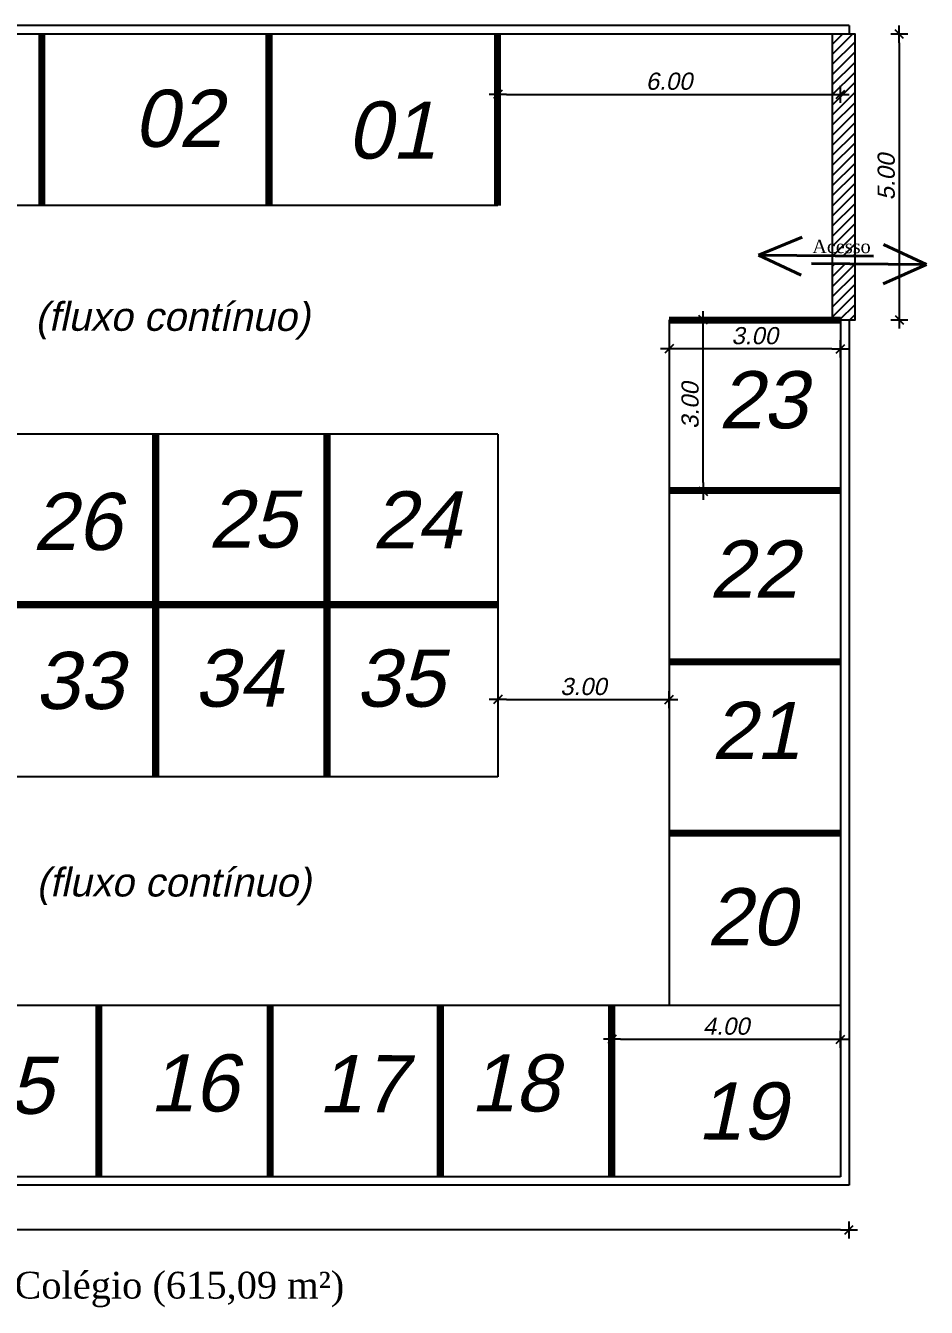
# Model space of a CAD drawing. Header units: metres. Extents: x 2113 to 5678, y -2764 to 956.
# Drawn here: x 4264.91 to 4280.68, y -1535.01 to -1512.57 of the extents above; entities that cross this region are included whole.
import ezdxf

# ---------------------------------------------------------------- set-up
doc = ezdxf.new("R2010")
doc.units = ezdxf.units.M
doc.header["$MEASUREMENT"] = 0
for name, color, linetype in [('COTASOK', 1, 'Continuous'), ('HACHURAS', 8, 'Continuous'), ('PAREDE', 7, 'Continuous'), ('TELHADO', 6, 'Continuous')]:
    doc.layers.add(name, color=color, linetype=linetype)
doc.styles.add('JEF', font='times.ttf', dxfattribs={"height": 0.3})
doc.styles.add('util2000', font='arial.ttf', dxfattribs={"oblique": 12.000028})
doc.dimstyles.new('int_1-50_m_MS_50', dxfattribs={"dimscale": 0.05, "dimtxt": 3, "dimasz": 1.5, "dimexe": 1, "dimexo": 0, "dimgap": 0.75, "dimtad": 1, "dimzin": 1, "dimdsep": 46, "dimtxsty": 'util2000', "dimblk": '_U2_SETA01', "dimcen": 1.5, "dimse1": 1, "dimse2": 1, "dimclrd": 1, "dimclre": 1, "dimclrt": 1, "dimazin": 3, "dimtfac": 1, "dimtix": 1, "dimtmove": 1, "dimatfit": 3, "dimldrblk": '_U2_SETA02', "dimfxl": 1, "dimtzin": 12, "dimarcsym": 0})

# ---------------------------------------------------------------- blocks, each defined once
blk = doc.blocks.new('_U2_SETA01')
at = {"color": 0}
for p, q in [((-1, 0), (1, 0)), ((0, -1), (0, 1))]:
    blk.add_line(p, q, dxfattribs=at)
blk.add_line((-0.5, -0.5), (0.5, 0.5))
blk = doc.blocks.new('*D531')
at = {"layer": 'Defpoints', "color": 0, "ltscale": 0.3, "transparency": 16777216}
for p in [(4279.431, -1512.721), (4279.431, -1517.721), (4280.206, -1517.721)]:
    blk.add_point(p, dxfattribs=at)
at = {"layer": 'PAREDE', "color": 1, "lineweight": -2, "ltscale": 0.3, "transparency": 16777216}
blk.add_line((4280.206, -1512.871), (4280.206, -1517.571), dxfattribs=at)
at = {"layer": 'PAREDE', "color": 1, "lineweight": -2, "ltscale": 0.3, "transparency": 16777216, "xscale": 0.15, "yscale": 0.15, "zscale": 0.15}
for p, rotation in [((4280.206, -1512.721), 90), ((4280.206, -1517.721), 270)]:
    blk.add_blockref('_U2_SETA01', p, dxfattribs=dict(at, rotation=rotation))
at = {"layer": 'PAREDE', "color": 1, "ltscale": 0.3, "transparency": 16777216, "insert": (4279.978, -1515.221), "char_height": 0.3, "attachment_point": 5, "rotation": 90, "style": 'util2000'}
blk.add_mtext('5.00', dxfattribs=at)
blk = doc.blocks.new('_U2_SETA02')
blk.add_solid([(-1, -0.17), (0, 0), (-1, 0.17)])
blk = doc.blocks.new('*D532')
at = {"layer": 'Defpoints', "color": 0, "ltscale": 0.3, "transparency": 16777216}
for p in [(4249.025, -1532.871), (4279.325, -1532.871), (4249.025, -1533.652)]:
    blk.add_point(p, dxfattribs=at)
at = {"layer": 'PAREDE', "color": 1, "lineweight": -2, "ltscale": 0.3, "transparency": 16777216}
blk.add_line((4279.175, -1533.652), (4249.175, -1533.652), dxfattribs=at)
at = {"layer": 'PAREDE', "color": 1, "lineweight": -2, "ltscale": 0.3, "transparency": 16777216, "xscale": 0.15, "yscale": 0.15, "zscale": 0.15, "rotation": 180}
blk.add_blockref('_U2_SETA01', (4249.025, -1533.652), dxfattribs=at)
at = {"layer": 'PAREDE', "color": 1, "lineweight": -2, "ltscale": 0.3, "transparency": 16777216, "xscale": 0.15, "yscale": 0.15, "zscale": 0.15}
blk.add_blockref('_U2_SETA01', (4279.325, -1533.652), dxfattribs=at)
at = {"layer": 'PAREDE', "color": 1, "ltscale": 0.3, "transparency": 16777216, "insert": (4264.175, -1533.424), "char_height": 0.3, "attachment_point": 5, "style": 'util2000'}
blk.add_mtext('30.30', dxfattribs=at)
blk = doc.blocks.new('*D538')
at = {"layer": 'Defpoints', "color": 0, "ltscale": 0.3, "transparency": 16777216}
for p in [(4273.175, -1524.293), (4276.175, -1524.293), (4276.175, -1524.369)]:
    blk.add_point(p, dxfattribs=at)
at = {"layer": 'PAREDE', "color": 1, "lineweight": -2, "ltscale": 0.3, "transparency": 16777216}
blk.add_line((4273.325, -1524.369), (4276.025, -1524.369), dxfattribs=at)
at = {"layer": 'PAREDE', "color": 1, "lineweight": -2, "ltscale": 0.3, "transparency": 16777216, "xscale": 0.15, "yscale": 0.15, "zscale": 0.15, "rotation": 180}
blk.add_blockref('_U2_SETA01', (4273.175, -1524.369), dxfattribs=at)
at = {"layer": 'PAREDE', "color": 1, "lineweight": -2, "ltscale": 0.3, "transparency": 16777216, "xscale": 0.15, "yscale": 0.15, "zscale": 0.15}
blk.add_blockref('_U2_SETA01', (4276.175, -1524.369), dxfattribs=at)
at = {"layer": 'PAREDE', "color": 1, "ltscale": 0.3, "transparency": 16777216, "insert": (4274.675, -1524.141), "char_height": 0.3, "attachment_point": 5, "style": 'util2000'}
blk.add_mtext('3.00', dxfattribs=at)
blk = doc.blocks.new('*D539')
at = {"layer": 'Defpoints', "color": 0, "ltscale": 0.3, "transparency": 16777216}
for p in [(4273.175, -1513.493), (4279.175, -1513.774), (4279.175, -1517.721)]:
    blk.add_point(p, dxfattribs=at)
at = {"layer": 'PAREDE', "color": 1, "lineweight": -2, "ltscale": 0.3, "transparency": 16777216}
blk.add_line((4273.325, -1513.774), (4279.025, -1513.774), dxfattribs=at)
at = {"layer": 'PAREDE', "color": 1, "lineweight": -2, "ltscale": 0.3, "transparency": 16777216, "xscale": 0.15, "yscale": 0.15, "zscale": 0.15, "rotation": 180}
blk.add_blockref('_U2_SETA01', (4273.175, -1513.774), dxfattribs=at)
at = {"layer": 'PAREDE', "color": 1, "lineweight": -2, "ltscale": 0.3, "transparency": 16777216, "xscale": 0.15, "yscale": 0.15, "zscale": 0.15}
blk.add_blockref('_U2_SETA01', (4279.175, -1513.774), dxfattribs=at)
at = {"layer": 'PAREDE', "color": 1, "ltscale": 0.3, "transparency": 16777216, "insert": (4276.175, -1513.546), "char_height": 0.3, "attachment_point": 5, "style": 'util2000'}
blk.add_mtext('6.00', dxfattribs=at)
blk = doc.blocks.new('*D543')
at = {"layer": 'Defpoints', "color": 0, "ltscale": 0.3, "transparency": 16777216}
for p in [(4279.175, -1530.315), (4275.175, -1530.602), (4279.175, -1530.602)]:
    blk.add_point(p, dxfattribs=at)
at = {"layer": 'PAREDE', "color": 1, "lineweight": -2, "ltscale": 0.3, "transparency": 16777216}
blk.add_line((4275.325, -1530.315), (4279.025, -1530.315), dxfattribs=at)
at = {"layer": 'PAREDE', "color": 1, "lineweight": -2, "ltscale": 0.3, "transparency": 16777216, "xscale": 0.15, "yscale": 0.15, "zscale": 0.15, "rotation": 180}
blk.add_blockref('_U2_SETA01', (4275.175, -1530.315), dxfattribs=at)
at = {"layer": 'PAREDE', "color": 1, "lineweight": -2, "ltscale": 0.3, "transparency": 16777216, "xscale": 0.15, "yscale": 0.15, "zscale": 0.15}
blk.add_blockref('_U2_SETA01', (4279.175, -1530.315), dxfattribs=at)
at = {"layer": 'PAREDE', "color": 1, "ltscale": 0.3, "transparency": 16777216, "insert": (4277.175, -1530.087), "char_height": 0.3, "attachment_point": 5, "style": 'util2000'}
blk.add_mtext('4.00', dxfattribs=at)
blk = doc.blocks.new('*D552')
at = {"layer": 'Defpoints', "color": 0, "ltscale": 0.3, "transparency": 16777216}
for p in [(4279.431, -1512.721), (4279.431, -1517.721), (4280.206, -1517.721)]:
    blk.add_point(p, dxfattribs=at)
at = {"layer": 'PAREDE', "color": 1, "lineweight": -2, "ltscale": 0.3, "transparency": 16777216}
blk.add_line((4280.206, -1512.871), (4280.206, -1517.571), dxfattribs=at)
at = {"layer": 'PAREDE', "color": 1, "lineweight": -2, "ltscale": 0.3, "transparency": 16777216, "xscale": 0.15, "yscale": 0.15, "zscale": 0.15}
for p, rotation in [((4280.206, -1512.721), 90), ((4280.206, -1517.721), 270)]:
    blk.add_blockref('_U2_SETA01', p, dxfattribs=dict(at, rotation=rotation))
at = {"layer": 'PAREDE', "color": 1, "ltscale": 0.3, "transparency": 16777216, "insert": (4279.978, -1515.221), "char_height": 0.3, "attachment_point": 5, "rotation": 90, "style": 'util2000'}
blk.add_mtext('5.00', dxfattribs=at)
blk = doc.blocks.new('*D553')
at = {"layer": 'Defpoints', "color": 0, "ltscale": 0.3, "transparency": 16777216}
for p in [(4249.025, -1532.871), (4279.325, -1532.871), (4249.025, -1533.652)]:
    blk.add_point(p, dxfattribs=at)
at = {"layer": 'PAREDE', "color": 1, "lineweight": -2, "ltscale": 0.3, "transparency": 16777216}
blk.add_line((4279.175, -1533.652), (4249.175, -1533.652), dxfattribs=at)
at = {"layer": 'PAREDE', "color": 1, "lineweight": -2, "ltscale": 0.3, "transparency": 16777216, "xscale": 0.15, "yscale": 0.15, "zscale": 0.15, "rotation": 180}
blk.add_blockref('_U2_SETA01', (4249.025, -1533.652), dxfattribs=at)
at = {"layer": 'PAREDE', "color": 1, "lineweight": -2, "ltscale": 0.3, "transparency": 16777216, "xscale": 0.15, "yscale": 0.15, "zscale": 0.15}
blk.add_blockref('_U2_SETA01', (4279.325, -1533.652), dxfattribs=at)
at = {"layer": 'PAREDE', "color": 1, "ltscale": 0.3, "transparency": 16777216, "insert": (4264.175, -1533.424), "char_height": 0.3, "attachment_point": 5, "style": 'util2000'}
blk.add_mtext('30.30', dxfattribs=at)
blk = doc.blocks.new('*D559')
at = {"layer": 'Defpoints', "color": 0, "ltscale": 0.3, "transparency": 16777216}
for p in [(4273.175, -1524.293), (4276.175, -1524.293), (4276.175, -1524.369)]:
    blk.add_point(p, dxfattribs=at)
at = {"layer": 'PAREDE', "color": 1, "lineweight": -2, "ltscale": 0.3, "transparency": 16777216}
blk.add_line((4273.325, -1524.369), (4276.025, -1524.369), dxfattribs=at)
at = {"layer": 'PAREDE', "color": 1, "lineweight": -2, "ltscale": 0.3, "transparency": 16777216, "xscale": 0.15, "yscale": 0.15, "zscale": 0.15, "rotation": 180}
blk.add_blockref('_U2_SETA01', (4273.175, -1524.369), dxfattribs=at)
at = {"layer": 'PAREDE', "color": 1, "lineweight": -2, "ltscale": 0.3, "transparency": 16777216, "xscale": 0.15, "yscale": 0.15, "zscale": 0.15}
blk.add_blockref('_U2_SETA01', (4276.175, -1524.369), dxfattribs=at)
at = {"layer": 'PAREDE', "color": 1, "ltscale": 0.3, "transparency": 16777216, "insert": (4274.675, -1524.141), "char_height": 0.3, "attachment_point": 5, "style": 'util2000'}
blk.add_mtext('3.00', dxfattribs=at)
blk = doc.blocks.new('*D560')
at = {"layer": 'Defpoints', "color": 0, "ltscale": 0.3, "transparency": 16777216}
for p in [(4273.175, -1513.493), (4279.175, -1513.774), (4279.175, -1517.721)]:
    blk.add_point(p, dxfattribs=at)
at = {"layer": 'PAREDE', "color": 1, "lineweight": -2, "ltscale": 0.3, "transparency": 16777216}
blk.add_line((4273.325, -1513.774), (4279.025, -1513.774), dxfattribs=at)
at = {"layer": 'PAREDE', "color": 1, "lineweight": -2, "ltscale": 0.3, "transparency": 16777216, "xscale": 0.15, "yscale": 0.15, "zscale": 0.15, "rotation": 180}
blk.add_blockref('_U2_SETA01', (4273.175, -1513.774), dxfattribs=at)
at = {"layer": 'PAREDE', "color": 1, "lineweight": -2, "ltscale": 0.3, "transparency": 16777216, "xscale": 0.15, "yscale": 0.15, "zscale": 0.15}
blk.add_blockref('_U2_SETA01', (4279.175, -1513.774), dxfattribs=at)
at = {"layer": 'PAREDE', "color": 1, "ltscale": 0.3, "transparency": 16777216, "insert": (4276.175, -1513.546), "char_height": 0.3, "attachment_point": 5, "style": 'util2000'}
blk.add_mtext('6.00', dxfattribs=at)
blk = doc.blocks.new('*D564')
at = {"layer": 'Defpoints', "color": 0, "ltscale": 0.3, "transparency": 16777216}
for p in [(4279.175, -1530.315), (4275.175, -1530.602), (4279.175, -1530.602)]:
    blk.add_point(p, dxfattribs=at)
at = {"layer": 'PAREDE', "color": 1, "lineweight": -2, "ltscale": 0.3, "transparency": 16777216}
blk.add_line((4275.325, -1530.315), (4279.025, -1530.315), dxfattribs=at)
at = {"layer": 'PAREDE', "color": 1, "lineweight": -2, "ltscale": 0.3, "transparency": 16777216, "xscale": 0.15, "yscale": 0.15, "zscale": 0.15, "rotation": 180}
blk.add_blockref('_U2_SETA01', (4275.175, -1530.315), dxfattribs=at)
at = {"layer": 'PAREDE', "color": 1, "lineweight": -2, "ltscale": 0.3, "transparency": 16777216, "xscale": 0.15, "yscale": 0.15, "zscale": 0.15}
blk.add_blockref('_U2_SETA01', (4279.175, -1530.315), dxfattribs=at)
at = {"layer": 'PAREDE', "color": 1, "ltscale": 0.3, "transparency": 16777216, "insert": (4277.175, -1530.087), "char_height": 0.3, "attachment_point": 5, "style": 'util2000'}
blk.add_mtext('4.00', dxfattribs=at)
blk = doc.blocks.new('*D525')
at = {"layer": 'Defpoints', "color": 0, "ltscale": 0.3, "transparency": 16777216}
for p in [(4276.771, -1517.721), (4278.881, -1517.721), (4278.881, -1520.721)]:
    blk.add_point(p, dxfattribs=at)
at = {"layer": 'PAREDE', "color": 1, "lineweight": -2, "ltscale": 0.3, "transparency": 16777216}
blk.add_line((4276.771, -1520.571), (4276.771, -1517.871), dxfattribs=at)
at = {"layer": 'PAREDE', "color": 1, "lineweight": -2, "ltscale": 0.3, "transparency": 16777216, "xscale": 0.15, "yscale": 0.15, "zscale": 0.15}
for p, rotation in [((4276.771, -1517.721), 90), ((4276.771, -1520.721), 270)]:
    blk.add_blockref('_U2_SETA01', p, dxfattribs=dict(at, rotation=rotation))
at = {"layer": 'PAREDE', "color": 1, "ltscale": 0.3, "transparency": 16777216, "insert": (4276.543, -1519.221), "char_height": 0.3, "attachment_point": 5, "rotation": 90, "style": 'util2000'}
blk.add_mtext('3.00', dxfattribs=at)
blk = doc.blocks.new('*D526')
at = {"layer": 'Defpoints', "color": 0, "ltscale": 0.3, "transparency": 16777216}
for p in [(4276.175, -1518.228), (4276.175, -1518.228), (4279.175, -1518.139)]:
    blk.add_point(p, dxfattribs=at)
at = {"layer": 'PAREDE', "color": 1, "lineweight": -2, "ltscale": 0.3, "transparency": 16777216}
blk.add_line((4279.025, -1518.228), (4276.325, -1518.228), dxfattribs=at)
at = {"layer": 'PAREDE', "color": 1, "lineweight": -2, "ltscale": 0.3, "transparency": 16777216, "xscale": 0.15, "yscale": 0.15, "zscale": 0.15, "rotation": 180}
blk.add_blockref('_U2_SETA01', (4276.175, -1518.228), dxfattribs=at)
at = {"layer": 'PAREDE', "color": 1, "lineweight": -2, "ltscale": 0.3, "transparency": 16777216, "xscale": 0.15, "yscale": 0.15, "zscale": 0.15}
blk.add_blockref('_U2_SETA01', (4279.175, -1518.228), dxfattribs=at)
at = {"layer": 'PAREDE', "color": 1, "ltscale": 0.3, "transparency": 16777216, "insert": (4277.675, -1518), "char_height": 0.3, "attachment_point": 5, "style": 'util2000'}
blk.add_mtext('3.00', dxfattribs=at)

msp = doc.modelspace()

# ---------------------------------------------------------------- hatches: boundary and pattern name
h = msp.add_hatch()
h.set_pattern_fill('ANSI31', color=256)
h.set_pattern_definition([(45, (423.36777, -1666.68344), (-0.0883883476, 0.0883883476), [])])
h.paths.add_polyline_path([(4279.431, -1512.721), (4279.031, -1512.721), (4279.031, -1516.602), (4279.431, -1516.606)])
h.paths.add_polyline_path([(4279.431, -1516.74), (4279.031, -1516.736), (4279.031, -1517.721), (4279.431, -1517.721)])
h.paths.add_polyline_path([(4278.621, -1516.687), (4279.737, -1516.687), (4279.737, -1516.186), (4278.621, -1516.186)], flags=9)

# ---------------------------------------------------------------- linework, layer by layer
at = {"layer": 'HACHURAS'}
for p, q in [((4273.175, -1515.721), (4249.175, -1515.721)), ((4273.175, -1515.721), (4249.175, -1515.721)), ((4276.175, -1517.721), (4276.175, -1529.721)), ((4276.175, -1517.721), (4276.175, -1529.721)), ((4273.175, -1519.721), (4255.175, -1519.721)), ((4273.175, -1519.721), (4255.175, -1519.721)), ((4273.175, -1519.721), (4273.175, -1525.721)), ((4273.175, -1519.721), (4273.175, -1525.721)), ((4273.175, -1525.721), (4255.175, -1525.721)), ((4273.175, -1525.721), (4255.175, -1525.721)), ((4279.175, -1529.721), (4251.175, -1529.721)), ((4279.175, -1529.721), (4251.175, -1529.721))]:
    msp.add_line(p, q, dxfattribs=at)
at = {"layer": 'PAREDE'}
for p, q in [((4279.325, -1512.571), (4249.025, -1512.571)), ((4279.325, -1512.571), (4249.025, -1512.571)), ((4279.325, -1512.571), (4279.325, -1512.721)), ((4279.325, -1512.571), (4279.325, -1512.721)), ((4279.175, -1512.721), (4249.175, -1512.721)), ((4279.175, -1512.721), (4249.175, -1512.721)), ((4279.175, -1512.721), (4249.175, -1512.721)), ((4279.175, -1512.721), (4249.175, -1512.721)), ((4279.175, -1517.721), (4279.175, -1532.721)), ((4279.175, -1517.721), (4279.175, -1532.721)), ((4279.325, -1517.721), (4279.325, -1532.871)), ((4279.325, -1517.721), (4279.325, -1532.871)), ((4279.175, -1529.721), (4276.175, -1529.721)), ((4279.175, -1529.721), (4276.175, -1529.721)), ((4279.175, -1532.721), (4249.175, -1532.721)), ((4279.175, -1532.721), (4249.175, -1532.721)), ((4279.325, -1532.871), (4249.025, -1532.871)), ((4279.325, -1532.871), (4249.025, -1532.871))]:
    msp.add_line(p, q, dxfattribs=at)
at = {"layer": 'PAREDE', "lineweight": 80}
for p, q in [((4265.175, -1512.721), (4265.175, -1515.721)), ((4265.175, -1512.721), (4265.175, -1515.721)), ((4265.195, -1512.721), (4265.195, -1515.721)), ((4265.195, -1512.721), (4265.195, -1515.721)), ((4269.155, -1512.721), (4269.155, -1515.721)), ((4269.155, -1512.721), (4269.155, -1515.721)), ((4269.175, -1512.721), (4269.175, -1515.721)), ((4269.175, -1512.721), (4269.175, -1515.721)), ((4273.155, -1512.721), (4273.155, -1515.721)), ((4273.155, -1512.721), (4273.155, -1515.721)), ((4273.175, -1512.721), (4273.175, -1515.721)), ((4273.175, -1512.721), (4273.175, -1515.721)), ((4279.175, -1517.721), (4276.175, -1517.721)), ((4279.175, -1517.721), (4276.175, -1517.721)), ((4279.175, -1517.741), (4276.175, -1517.741)), ((4279.175, -1517.741), (4276.175, -1517.741)), ((4267.175, -1525.721), (4267.175, -1519.721)), ((4267.175, -1525.721), (4267.175, -1519.721)), ((4267.195, -1525.721), (4267.195, -1519.721)), ((4267.195, -1525.721), (4267.195, -1519.721)), ((4270.175, -1525.721), (4270.175, -1519.721)), ((4270.175, -1525.721), (4270.175, -1519.721)), ((4270.195, -1525.721), (4270.195, -1519.721)), ((4270.195, -1525.721), (4270.195, -1519.721)), ((4279.175, -1520.701), (4276.175, -1520.701)), ((4279.175, -1520.701), (4276.175, -1520.701)), ((4279.175, -1520.721), (4276.175, -1520.721)), ((4279.175, -1520.721), (4276.175, -1520.721)), ((4273.175, -1522.701), (4255.175, -1522.701)), ((4273.175, -1522.701), (4255.175, -1522.701)), ((4273.175, -1522.721), (4255.175, -1522.721)), ((4273.175, -1522.721), (4255.175, -1522.721)), ((4279.175, -1523.701), (4276.175, -1523.701)), ((4279.175, -1523.701), (4276.175, -1523.701)), ((4279.175, -1523.721), (4276.175, -1523.721)), ((4279.175, -1523.721), (4276.175, -1523.721)), ((4279.175, -1526.701), (4276.175, -1526.701)), ((4279.175, -1526.701), (4276.175, -1526.701)), ((4279.175, -1526.721), (4276.175, -1526.721)), ((4279.175, -1526.721), (4276.175, -1526.721)), ((4266.175, -1529.721), (4266.175, -1532.721)), ((4266.175, -1529.721), (4266.175, -1532.721)), ((4266.195, -1529.721), (4266.195, -1532.721)), ((4266.195, -1529.721), (4266.195, -1532.721)), ((4269.175, -1529.721), (4269.175, -1532.721)), ((4269.175, -1529.721), (4269.175, -1532.721)), ((4269.195, -1529.721), (4269.195, -1532.721)), ((4269.195, -1529.721), (4269.195, -1532.721)), ((4272.155, -1529.721), (4272.155, -1532.721)), ((4272.155, -1529.721), (4272.155, -1532.721)), ((4272.175, -1529.721), (4272.175, -1532.721)), ((4272.175, -1529.721), (4272.175, -1532.721)), ((4275.155, -1529.721), (4275.155, -1532.721)), ((4275.155, -1529.721), (4275.155, -1532.721)), ((4275.175, -1529.721), (4275.175, -1532.721)), ((4275.175, -1529.721), (4275.175, -1532.721))]:
    msp.add_line(p, q, dxfattribs=at)
at = {"layer": 'PAREDE'}
msp.add_lwpolyline([(4279.031, -1517.721), (4279.431, -1517.721), (4279.431, -1512.721), (4279.031, -1512.721)], close=True, dxfattribs=at)
msp.add_lwpolyline([(4279.031, -1517.721), (4279.431, -1517.721), (4279.431, -1512.721), (4279.031, -1512.721)], close=True, dxfattribs=at)
at = {"layer": 'TELHADO', "lineweight": 40}
for p, q in [((4277.741, -1516.589), (4278.507, -1516.277)), ((4280.68, -1516.753), (4279.931, -1516.4)), ((4280.68, -1516.753), (4279.931, -1516.4)), ((4279.753, -1516.609), (4277.741, -1516.589)), ((4277.741, -1516.589), (4278.489, -1516.942)), ((4279.753, -1516.609), (4277.741, -1516.589)), ((4277.741, -1516.589), (4278.489, -1516.942)), ((4278.667, -1516.733), (4280.68, -1516.753)), ((4278.667, -1516.733), (4280.68, -1516.753)), ((4280.68, -1516.753), (4279.924, -1517.091)), ((4280.68, -1516.753), (4279.924, -1517.091))]:
    msp.add_line(p, q, dxfattribs=at)

# ---------------------------------------------------------------- texts
at = {"layer": 'COTASOK', "style": 'JEF'}
for s in ['Ginasio de Esportes Colégio', 'Ginasio de Esportes Colégio (615,09 m²)']:
    msp.add_text(s, height=0.46875, dxfattribs=at).set_placement((4258.868, -1534.853))
at = {"layer": 'COTASOK', "insert": (4278.682, -1516.319), "char_height": 0.2344, "width": 1.19172, "attachment_point": 1, "style": 'JEF'}
msp.add_mtext('Acesso', dxfattribs=at)
at = {"layer": 'PAREDE', "color": 1, "attachment_point": 7, "rotation": 359.9678, "style": 'util2000'}
for s, insert, char_height in [('{\\f@Arial Unicode MS|b0|i0|c0|p34;\\C256;\\P\\H1.4286x;02}', (4266.799, -1514.707), 0.7), ('{\\f@Arial Unicode MS|b0|i0|c0|p34;\\C256;\\P\\H1.4286x;02}', (4266.799, -1514.707), 0.7), ('{\\f@Arial Unicode MS|b0|i0|c0|p34;\\C256;\\P\\H1.4286x;01}', (4270.538, -1514.913), 0.7), ('{\\f@Arial Unicode MS|b0|i0|c0|p34;\\C256;\\P\\H1.4286x;01}', (4270.538, -1514.913), 0.7), ('{\\f@Arial Unicode MS|b0|i0|c0|p34;\\C256;(fluxo contínuo)}', (4265.07, -1518.063), 0.5), ('{\\f@Arial Unicode MS|b0|i0|c0|p34;\\C256;(fluxo contínuo)}', (4265.07, -1518.063), 0.5), ('{\\f@Arial Unicode MS|b0|i0|c0|p34;\\C256;\\P\\H1.4286x;23}', (4277.04, -1519.634), 0.7), ('{\\f@Arial Unicode MS|b0|i0|c0|p34;\\C256;\\P\\H1.4286x;23}', (4277.04, -1519.634), 0.7), ('{\\f@Arial Unicode MS|b0|i0|c0|p34;\\C256;\\P\\H1.4286x;25}', (4268.103, -1521.723), 0.7), ('{\\f@Arial Unicode MS|b0|i0|c0|p34;\\C256;\\P\\H1.4286x;25}', (4268.103, -1521.723), 0.7), ('{\\f@Arial Unicode MS|b0|i0|c0|p34;\\C256;\\P\\H1.4286x;24}', (4270.973, -1521.723), 0.7), ('{\\f@Arial Unicode MS|b0|i0|c0|p34;\\C256;\\P\\H1.4286x;24}', (4270.973, -1521.723), 0.7), ('{\\f@Arial Unicode MS|b0|i0|c0|p34;\\C256;\\P\\H1.4286x;26}', (4265.028, -1521.764), 0.7), ('{\\f@Arial Unicode MS|b0|i0|c0|p34;\\C256;\\P\\H1.4286x;26}', (4265.028, -1521.764), 0.7), ('{\\f@Arial Unicode MS|b0|i0|c0|p34;\\C256;\\P\\H1.4286x;22}', (4276.876, -1522.583), 0.7), ('{\\f@Arial Unicode MS|b0|i0|c0|p34;\\C256;\\P\\H1.4286x;22}', (4276.876, -1522.583), 0.7), ('{\\f@Arial Unicode MS|b0|i0|c0|p34;\\C256;\\P\\H1.4286x;33}', (4265.069, -1524.548), 0.7), ('{\\f@Arial Unicode MS|b0|i0|c0|p34;\\C256;\\P\\H1.4286x;33}', (4265.069, -1524.548), 0.7), ('{\\f@Arial Unicode MS|b0|i0|c0|p34;\\C256;\\P\\H1.4286x;34}', (4267.857, -1524.507), 0.7), ('{\\f@Arial Unicode MS|b0|i0|c0|p34;\\C256;\\P\\H1.4286x;34}', (4267.857, -1524.507), 0.7), ('{\\f@Arial Unicode MS|b0|i0|c0|p34;\\C256;\\P\\H1.4286x;35}', (4270.686, -1524.507), 0.7), ('{\\f@Arial Unicode MS|b0|i0|c0|p34;\\C256;\\P\\H1.4286x;35}', (4270.686, -1524.507), 0.7), ('{\\f@Arial Unicode MS|b0|i0|c0|p34;\\C256;\\P\\H1.4286x;21}', (4276.917, -1525.408), 0.7), ('{\\f@Arial Unicode MS|b0|i0|c0|p34;\\C256;\\P\\H1.4286x;21}', (4276.917, -1525.408), 0.7), ('{\\f@Arial Unicode MS|b0|i0|c0|p34;\\C256;(fluxo contínuo)}', (4265.09, -1527.965), 0.5), ('{\\f@Arial Unicode MS|b0|i0|c0|p34;\\C256;(fluxo contínuo)}', (4265.09, -1527.965), 0.5), ('{\\f@Arial Unicode MS|b0|i0|c0|p34;\\C256;\\P\\H1.4286x;20}', (4276.835, -1528.684), 0.7), ('{\\f@Arial Unicode MS|b0|i0|c0|p34;\\C256;\\P\\H1.4286x;20}', (4276.835, -1528.684), 0.7), ('{\\f@Arial Unicode MS|b0|i0|c0|p34;\\C256;\\P\\H1.4286x;16}', (4267.078, -1531.592), 0.7), ('{\\f@Arial Unicode MS|b0|i0|c0|p34;\\C256;\\P\\H1.4286x;16}', (4267.078, -1531.592), 0.7), ('{\\f@Arial Unicode MS|b0|i0|c0|p34;\\C256;\\P\\H1.4286x;18}', (4272.695, -1531.592), 0.7), ('{\\f@Arial Unicode MS|b0|i0|c0|p34;\\C256;\\P\\H1.4286x;18}', (4272.695, -1531.592), 0.7), ('{\\f@Arial Unicode MS|b0|i0|c0|p34;\\C256;\\P\\H1.4286x;15}', (4263.839, -1531.633), 0.7), ('{\\f@Arial Unicode MS|b0|i0|c0|p34;\\C256;\\P\\H1.4286x;15}', (4263.839, -1531.633), 0.7), ('{\\f@Arial Unicode MS|b0|i0|c0|p34;\\C256;\\P\\H1.4286x;17}', (4270.03, -1531.592), 0.7), ('{\\f@Arial Unicode MS|b0|i0|c0|p34;\\C256;\\P\\H1.4286x;17}', (4270.03, -1531.592), 0.7), ('{\\f@Arial Unicode MS|b0|i0|c0|p34;\\C256;\\P\\H1.4286x;19}', (4276.671, -1532.083), 0.7), ('{\\f@Arial Unicode MS|b0|i0|c0|p34;\\C256;\\P\\H1.4286x;19}', (4276.671, -1532.083), 0.7)]:
    msp.add_mtext(s, dxfattribs=dict(at, insert=insert, char_height=char_height))

# ---------------------------------------------------------------- dimensions: what is measured, and where the dimension line sits
at = {"layer": 'PAREDE', "ltscale": 0.3}
for base, p1, p2, picture, middle in [((4280.206, -1517.721), (4279.431, -1512.721), (4279.431, -1517.721), '*D531', (4279.978, -1515.221)), ((4280.206, -1517.721), (4279.431, -1512.721), (4279.431, -1517.721), '*D552', (4279.978, -1515.221)), ((4276.771, -1517.721), (4278.881, -1520.721), (4278.881, -1517.721), '*D525', (4276.543, -1519.221))]:
    dim = msp.add_linear_dim(base=base, p1=p1, p2=p2, angle=90, dimstyle='int_1-50_m_MS_50', override={"dimscale": 0.1}, dxfattribs=at)
    dim.commit()
    dim.dimension.update_dxf_attribs({"geometry": picture, "text_midpoint": middle})
for base, p1, p2, picture, middle in [((4279.175, -1513.774), (4273.175, -1513.493), (4279.175, -1517.721), '*D539', (4276.175, -1513.546)), ((4279.175, -1513.774), (4273.175, -1513.493), (4279.175, -1517.721), '*D560', (4276.175, -1513.546)), ((4276.175, -1518.228), (4279.175, -1518.139), (4276.175, -1518.228), '*D526', (4277.675, -1518)), ((4276.175, -1524.369), (4273.175, -1524.293), (4276.175, -1524.293), '*D538', (4274.675, -1524.141)), ((4276.175, -1524.369), (4273.175, -1524.293), (4276.175, -1524.293), '*D559', (4274.675, -1524.141)), ((4279.175, -1530.315), (4275.175, -1530.602), (4279.175, -1530.602), '*D543', (4277.175, -1530.087)), ((4279.175, -1530.315), (4275.175, -1530.602), (4279.175, -1530.602), '*D564', (4277.175, -1530.087)), ((4249.025, -1533.652), (4279.325, -1532.871), (4249.025, -1532.871), '*D532', (4264.175, -1533.424)), ((4249.025, -1533.652), (4279.325, -1532.871), (4249.025, -1532.871), '*D553', (4264.175, -1533.424))]:
    dim = msp.add_linear_dim(base=base, p1=p1, p2=p2, dimstyle='int_1-50_m_MS_50', override={"dimscale": 0.1}, dxfattribs=at)
    dim.commit()
    dim.dimension.update_dxf_attribs({"geometry": picture, "text_midpoint": middle})

doc.saveas('drawing.dxf')
